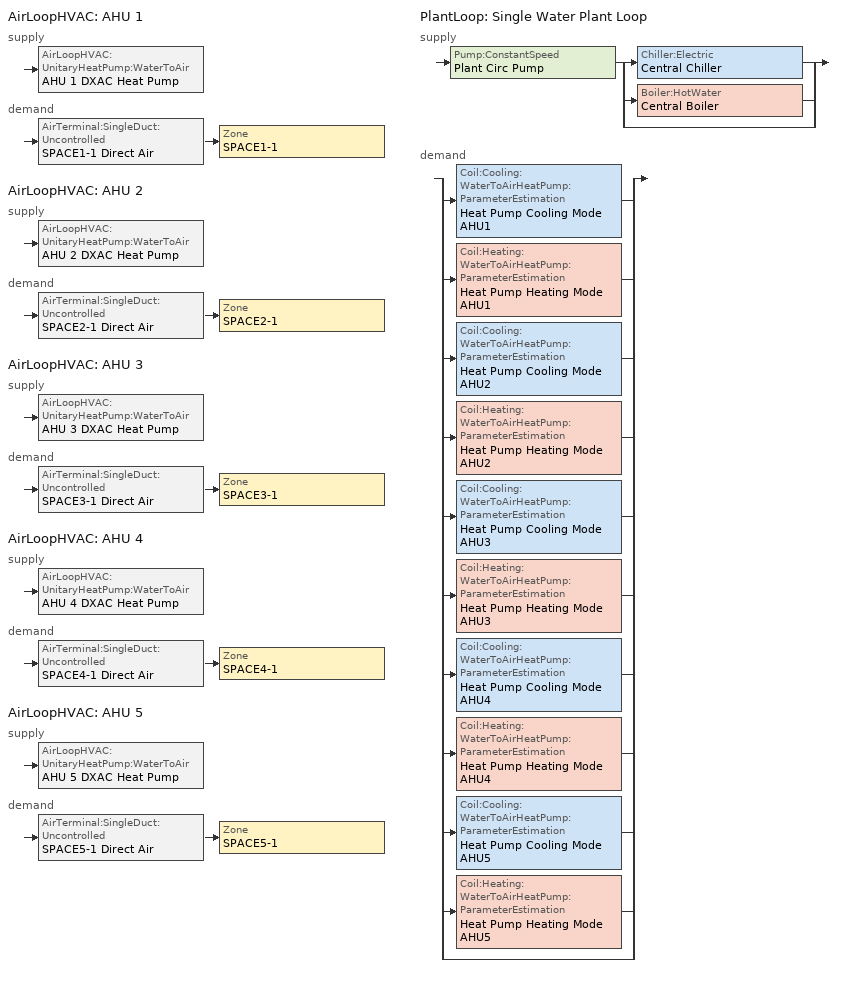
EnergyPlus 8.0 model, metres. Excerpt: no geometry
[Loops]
AirLoopHVAC 'AHU 1'
 supply: AirLoopHVAC:UnitaryHeatPump:WaterToAir 'AHU 1 DXAC Heat Pump'
 demand: AirTerminal:SingleDuct:Uncontrolled 'SPACE1-1 Direct Air' > Zone 'SPACE1-1'
AirLoopHVAC 'AHU 2'
 supply: AirLoopHVAC:UnitaryHeatPump:WaterToAir 'AHU 2 DXAC Heat Pump'
 demand: AirTerminal:SingleDuct:Uncontrolled 'SPACE2-1 Direct Air' > Zone 'SPACE2-1'
AirLoopHVAC 'AHU 3'
 supply: AirLoopHVAC:UnitaryHeatPump:WaterToAir 'AHU 3 DXAC Heat Pump'
 demand: AirTerminal:SingleDuct:Uncontrolled 'SPACE3-1 Direct Air' > Zone 'SPACE3-1'
AirLoopHVAC 'AHU 4'
 supply: AirLoopHVAC:UnitaryHeatPump:WaterToAir 'AHU 4 DXAC Heat Pump'
 demand: AirTerminal:SingleDuct:Uncontrolled 'SPACE4-1 Direct Air' > Zone 'SPACE4-1'
AirLoopHVAC 'AHU 5'
 supply: AirLoopHVAC:UnitaryHeatPump:WaterToAir 'AHU 5 DXAC Heat Pump'
 demand: AirTerminal:SingleDuct:Uncontrolled 'SPACE5-1 Direct Air' > Zone 'SPACE5-1'
PlantLoop 'Single Water Plant Loop'
 supply: Pump:ConstantSpeed 'Plant Circ Pump' > split
  | Chiller:Electric 'Central Chiller'
  | Boiler:HotWater 'Central Boiler'
  | bypass
 demand: split
  | Coil:Cooling:WaterToAirHeatPump:ParameterEstimation 'Heat Pump Cooling Mode AHU1'
  | Coil:Heating:WaterToAirHeatPump:ParameterEstimation 'Heat Pump Heating Mode AHU1'
  | Coil:Cooling:WaterToAirHeatPump:ParameterEstimation 'Heat Pump Cooling Mode AHU2'
  | Coil:Heating:WaterToAirHeatPump:ParameterEstimation 'Heat Pump Heating Mode AHU2'
  | Coil:Cooling:WaterToAirHeatPump:ParameterEstimation 'Heat Pump Cooling Mode AHU3'
  | Coil:Heating:WaterToAirHeatPump:ParameterEstimation 'Heat Pump Heating Mode AHU3'
  | Coil:Cooling:WaterToAirHeatPump:ParameterEstimation 'Heat Pump Cooling Mode AHU4'
  | Coil:Heating:WaterToAirHeatPump:ParameterEstimation 'Heat Pump Heating Mode AHU4'
  | Coil:Cooling:WaterToAirHeatPump:ParameterEstimation 'Heat Pump Cooling Mode AHU5'
  | Coil:Heating:WaterToAirHeatPump:ParameterEstimation 'Heat Pump Heating Mode AHU5'
  | bypass
[ZoneControl:Thermostat] Control Type Schedule=Zone Control Type Sched; Control 1=CoolingSetPoint; Control 2=HeatingSetpoint; Control 3=DualSetPoint
Name | Zone or ZoneList
SPACE1-1 Control | SPACE1-1
SPACE2-1 Control | SPACE2-1
SPACE3-1 Control | SPACE3-1
SPACE4-1 Control | SPACE4-1
SPACE5-1 Control | SPACE5-1
[ThermostatSetpoint:SingleHeating]
HeatingSetpoint: Setpoint Temperature Schedule=Htg-SetP-Sch
[ThermostatSetpoint:SingleCooling]
CoolingSetpoint: Setpoint Temperature Schedule=Clg-SetP-Sch
[ThermostatSetpoint:DualSetpoint]
DualSetPoint: Heating Setpoint Temperature Schedule=Htg-SetP-Sch; Cooling Setpoint Temperature Schedule=Clg-SetP-Sch
[Sizing:Zone] Zone Cooling Design Supply Air Temperature Input Method=SupplyAirTemperature; Zone Cooling Design Supply Air Temperature {C}=14; Zone Heating Design Supply Air Temperature Input Method=SupplyAirTemperature; Zone Heating Design Supply Air Temperature {C}=50; Zone Cooling Design Supply Air Humidity Ratio {kgWater/kgDryAir}=0.008; Zone Heating Design Supply Air Humidity Ratio {kgWater/kgDryAir}=0.008; Zone Heating Sizing Factor=0; Zone Cooling Sizing Factor=0; Cooling Design Air Flow Method=DesignDay; Cooling Design Air Flow Rate {m3/s}=0; Heating Design Air Flow Method=DesignDay; Heating Design Air Flow Rate {m3/s}=0
Name | Design Specification Outdoor Air Object
SPACE1-1 | SZ DSOA SPACE1-1
SPACE2-1 | SZ DSOA SPACE2-1
SPACE3-1 | SZ DSOA SPACE3-1
SPACE4-1 | SZ DSOA SPACE4-1
SPACE5-1 | SZ DSOA SPACE5-1
[DesignSpecification:OutdoorAir] Outdoor Air Method=flow/person; Outdoor Air Flow per Person {m3/s-person}=0.00944; Outdoor Air Flow per Zone Floor Area {m3/s-m2}=0; Outdoor Air Flow per Zone {m3/s}=0
SZ DSOA SPACE1-1; SZ DSOA SPACE2-1; SZ DSOA SPACE3-1; SZ DSOA SPACE4-1; SZ DSOA SPACE5-1
[Zone equipment]
SPACE1-1: SPACE1-1 Direct Air
SPACE2-1: SPACE2-1 Direct Air
SPACE3-1: SPACE3-1 Direct Air
SPACE4-1: SPACE4-1 Direct Air
SPACE5-1: SPACE5-1 Direct Air
[AirTerminal:SingleDuct:Uncontrolled] Availability Schedule=FanAvailSched; Maximum Air Flow Rate {m3/s}=autosize
SPACE1-1 Direct Air; SPACE2-1 Direct Air; SPACE3-1 Direct Air; SPACE4-1 Direct Air; SPACE5-1 Direct Air
[Sizing:System] Type of Load to Size On=sensible; Design Outdoor Air Flow Rate {m3/s}=0; Minimum System Air Flow Ratio=1; Preheat Design Temperature {C}=7; Preheat Design Humidity Ratio {kgWater/kgDryAir}=0.008; Precool Design Temperature {C}=11; Precool Design Humidity Ratio {kgWater/kgDryAir}=0.008; Central Cooling Design Supply Air Temperature {C}=12; Central Heating Design Supply Air Temperature {C}=50; Sizing Option=noncoincident; 100% Outdoor Air in Cooling=no; 100% Outdoor Air in Heating=no; Central Cooling Design Supply Air Humidity Ratio {kgWater/kgDryAir}=0.008; Central Heating Design Supply Air Humidity Ratio {kgWater/kgDryAir}=0.008; Cooling Design Air Flow Method=DesignDay; Cooling Design Air Flow Rate {m3/s}=0; Heating Design Air Flow Method=DesignDay; Heating Design Air Flow Rate {m3/s}=0
AHU 1; AHU 2; AHU 3; AHU 4; AHU 5
[AirLoopHVAC] Design Supply Air Flow Rate {m3/s}=autosize
AHU 1; AHU 2; AHU 3; AHU 4; AHU 5
[AirLoopHVAC:UnitaryHeatPump:WaterToAir] Availability Schedule=FanAvailSched; Supply Air Flow Rate {m3/s}=2; Heating Convergence=0.001; Cooling Convergence=0.001; Maximum Cycling Rate {cycles/hr}=2.5; Heat Pump Time Constant {s}=60; Fraction of On-Cycle Power Use=0.01; Heat Pump Fan Delay Time {s}=60; Maximum Supply Air Temperature from Supplemental Heater {C}=50; Maximum Outdoor Dry-Bulb Temperature for Supplemental Heater Operation {C}=21; Fan Placement=BlowThrough; Supply Air Fan Operating Mode Schedule=CyclingFanSch
Name | Controlling Zone or Thermostat Location | Supply Air Fan | Heating Coil | Cooling Coil | Supplemental Heating Coil
AHU 1 DXAC Heat Pump | SPACE1-1 | AHU 1 Supply Fan | Heat Pump Heating Mode AHU1 | Heat Pump Cooling Mode AHU1 | Heat Pump DX Supp Heating Coil AHU1
AHU 2 DXAC Heat Pump | SPACE2-1 | AHU 2 Supply Fan | Heat Pump Heating Mode AHU2 | Heat Pump Cooling Mode AHU2 | Heat Pump DX Supp Heating Coil AHU2
AHU 3 DXAC Heat Pump | SPACE3-1 | AHU 3 Supply Fan | Heat Pump Heating Mode AHU3 | Heat Pump Cooling Mode AHU3 | Heat Pump DX Supp Heating Coil AHU3
AHU 4 DXAC Heat Pump | SPACE4-1 | AHU 4 Supply Fan | Heat Pump Heating Mode AHU4 | Heat Pump Cooling Mode AHU4 | Heat Pump DX Supp Heating Coil AHU4
AHU 5 DXAC Heat Pump | SPACE5-1 | AHU 5 Supply Fan | Heat Pump Heating Mode AHU5 | Heat Pump Cooling Mode AHU5 | Heat Pump DX Supp Heating Coil AHU5
[Fan:OnOff] Availability Schedule=FanAvailSched; Fan Efficiency=0.7; Pressure Rise {Pa}=600; Maximum Flow Rate {m3/s}=2; Motor Efficiency=0.9; Motor In Airstream Fraction=1
AHU 1 Supply Fan; AHU 2 Supply Fan; AHU 3 Supply Fan; AHU 4 Supply Fan; AHU 5 Supply Fan
[Coil:Cooling:WaterToAirHeatPump:ParameterEstimation] Compressor Type=Scroll; Refrigerant Type=R22; Design Source Side Flow Rate {m3/s}=0.0015; Nominal Cooling Coil Capacity {W}=38000; Nominal Time for Condensate Removal to Begin {s}=0; Ratio of Initial Moisture Evaporation Rate and Steady State Latent Capacity=0; High Pressure Cutoff {Pa}=3000000; Low Pressure Cutoff {Pa}=0; Load Side Total Heat Transfer Coefficient {W/K}=3780.19; Load Side Outside Surface Heat Transfer Coefficient {W/K}=3411.03; Superheat Temperature at the Evaporator Outlet {C}=1.57066; Compressor Power Losses {W}=2235.29; Compressor Efficiency=1.34624; Refrigerant Volume Flow Rate {m3/s}=0.00974424; Volume Ratio=2.30803; Leak Rate Coefficient=0.020653; Source Side Heat Transfer Coefficient {W/K}=1927.57
Heat Pump Cooling Mode AHU1; Heat Pump Cooling Mode AHU2; Heat Pump Cooling Mode AHU3; Heat Pump Cooling Mode AHU4; Heat Pump Cooling Mode AHU5
[Coil:Heating:WaterToAirHeatPump:ParameterEstimation] Compressor Type=Scroll; Refrigerant Type=R22; Design Source Side Flow Rate {m3/s}=0.0015; Nominal Heating Coil Capacity {W}=38000; High Pressure Cutoff=3000000; Low Pressure Cutoff {Pa}=0; Load Side Total Heat Transfer Coefficient {W/K}=5795.05; Superheat Temperature at the Evaporator Outlet {C}=1.56696; Compressor Power Losses {W}=3913.38; Compressor Efficiency=1.26356; Refrigerant Volume Flow Rate {m3/s}=0.00699573; Volume Ratio=4.96167; Leak Rate Coefficient=2.0775e-06; Source Side Heat Transfer Coefficient {W/K}=4003.22
Heat Pump HEATING Mode AHU1; Heat Pump HEATING Mode AHU2; Heat Pump HEATING Mode AHU3; Heat Pump HEATING Mode AHU4; Heat Pump HEATING Mode AHU5
[Coil:Heating:Gas] Availability Schedule=FanAvailSched; Gas Burner Efficiency=0.8; Nominal Capacity {W}=32000
Heat Pump DX Supp Heating Coil AHU1; Heat Pump DX Supp Heating Coil AHU2; Heat Pump DX Supp Heating Coil AHU3; Heat Pump DX Supp Heating Coil AHU4; Heat Pump DX Supp Heating Coil AHU5
[PlantLoop]
Single Water Plant Loop: Fluid Type=Water; Plant Equipment Operation Scheme=Plant Loop Operation; Maximum Loop Temperature {C}=98; Minimum Loop Temperature {C}=1; Maximum Loop Flow Rate {m3/s}=0.007; Minimum Loop Flow Rate {m3/s}=0; Plant Loop Volume {m3}=autocalculate; Load Distribution Scheme=Sequential; Plant Loop Demand Calculation Scheme=DualSetPointDeadband
[SetpointManager:Scheduled:DualSetpoint] Control Variable=Temperature; High Setpoint Schedule=Plant Loop High Temp Schedule; Low Setpoint Schedule=Plant Loop Low Temp Schedule
Name | Setpoint Node or NodeList
Water Loop Setpoint Manager | Plant Supply Outlet Node
Central Chiller Setpoint Manager | Central Chiller Outlet Node
Central Boiler Setpoint Manager | Central Boiler Outlet Node
[PlantEquipmentOperationSchemes]
Plant Loop Operation: Control Scheme 1=Central Plant Heating Only; Control Scheme 1 Schedule=PlantHeatingOnSched; Control Scheme 2=Central Plant Cooling Only; Control Scheme 2 Schedule=PlantCoolingOnSched
[PlantEquipmentOperation:HeatingLoad]
Central Plant Heating Only: Load Range 1 Lower Limit {W}=0; Load Range 1 Upper Limit {W}=1000000; Range 1 Equipment List=heating plant
[PlantEquipmentList]
heating plant: Central Boiler
cooling plant: Central Chiller
[PlantEquipmentOperation:CoolingLoad]
Central Plant Cooling Only: Load Range 1 Lower Limit {W}=0; Load Range 1 Upper Limit {W}=1000000; Range 1 Equipment List=cooling plant
[Chiller:Electric]
Central Chiller: Condenser Type=AirCooled; Nominal Capacity {W}=200000; Nominal COP {W/W}=3.2; Minimum Part Load Ratio=0; Maximum Part Load Ratio=1; Optimum Part Load Ratio=0.65; Design Condenser Inlet Temperature {C}=35; Temperature Rise Coefficient=2.778; Design Chilled Water Outlet Temperature {C}=6.67; Design Chilled Water Flow Rate {m3/s}=0.007; Design Condenser Fluid Flow Rate {m3/s}=0.001; Coefficient 1 of Capacity Ratio Curve=0.9949; Coefficient 2 of Capacity Ratio Curve=-0.045954; Coefficient 3 of Capacity Ratio Curve=-0.0013543; Coefficient 1 of Power Ratio Curve=2.333; Coefficient 2 of Power Ratio Curve=-1.975; Coefficient 3 of Power Ratio Curve=0.6121; Coefficient 1 of Full Load Ratio Curve=0.03303; Coefficient 2 of Full Load Ratio Curve=0.6852; Coefficient 3 of Full Load Ratio Curve=0.2818; Chilled Water Outlet Temperature Lower Limit {C}=5; Chiller Flow Mode=LeavingSetpointModulated
[Pump:ConstantSpeed]
Plant Circ Pump: Rated Flow Rate {m3/s}=0.007; Rated Pump Head {Pa}=5000; Rated Power Consumption {W}=50; Motor Efficiency=0.87; Fraction of Motor Inefficiencies to Fluid Stream=0; Pump Control Type=CONTINUOUS
[Boiler:HotWater]
Central Boiler: Fuel Type=NaturalGas; Nominal Capacity {W}=90000; Nominal Thermal Efficiency=0.8; Efficiency Curve Temperature Evaluation Variable=LeavingBoiler; Normalized Boiler Efficiency Curve=BoilerEfficiency; Design Water Outlet Temperature {C}=81; Design Water Flow Rate {m3/s}=0.007; Minimum Part Load Ratio=0; Maximum Part Load Ratio=1.2; Optimum Part Load Ratio=1; Water Outlet Upper Temperature Limit {C}=100; Boiler Flow Mode=LeavingSetpointModulated
[Schedule:Compact]
HTG-SETP-SCH: Through: 12/31, For: Weekdays CustomDay1 CustomDay2, Until: 7:00, 12.8, Until: 18:00, 21.1, Until: 24:00, 12.8, For: Weekends Holidays, Until: 7:00, 12.8, Until: 13:00, 21.1, Until: 24:00, 12.8, For: SummerDesignDay, Until: 24:00, 12.8, For: WinterDesignDay, Until: 24:00, 21.1
CLG-SETP-SCH: Through: 12/31, For: Weekdays CustomDay1 CustomDay2, Until: 7:00, 40, Until: 18:00, 23.9, Until: 24:00, 40, For: Weekends Holidays, Until: 7:00, 40, Until: 13:00, 23.9, Until: 24:00, 32.2, For: SummerDesignDay, Until: 24:00, 23.9, For: WinterDesignDay, Until: 24:00, 40
ZONE CONTROL TYPE SCHED: Through: 12/31, For: Weekdays Weekends Holidays CustomDay1 CustomDay2, Until: 24:00, 4, For: SummerDesignDay, Until: 24:00, 2, For: WinterDesignDay, Until: 24:00, 1
FANAVAILSCHED: Through: 3/31, For: Alldays, Until: 24:00, 1, Through: 9/30, For: Weekdays, Until: 7:00, 0, Until: 17:00, 1, Until: 24:00, 0, For: Weekends Holidays CustomDay1 CustomDay2, Until: 24:00, 0, For: SummerDesignDay WinterDesignDay, Until: 24:00, 1, Through: 12/31, For: Alldays, Until: 24:00, 1
PLANT LOOP HIGH TEMP SCHEDULE: Through: 12/31, For: Alldays, Until: 24:00, 32.22
PLANT LOOP LOW TEMP SCHEDULE: Through: 12/31, For: Alldays, Until: 24:00, 15.56
PLANTHEATINGONSCHED; PLANTCOOLINGONSCHED: Through: 3/31, For: Alldays, Until: 24:00, 1, Through: 9/30, For: Alldays, Until: 24:00, 1, Through: 12/31, For: Alldays, Until: 24:00, 1
CyclingFanSch: Through: 12/31, For: AllDays, Until: 24:00, 0
[Curve:Quadratic]
BoilerEfficiency: Coefficient1 Constant=1; Coefficient2 x=0; Coefficient3 x**2=0; Minimum Value of x=0; Maximum Value of x=1
